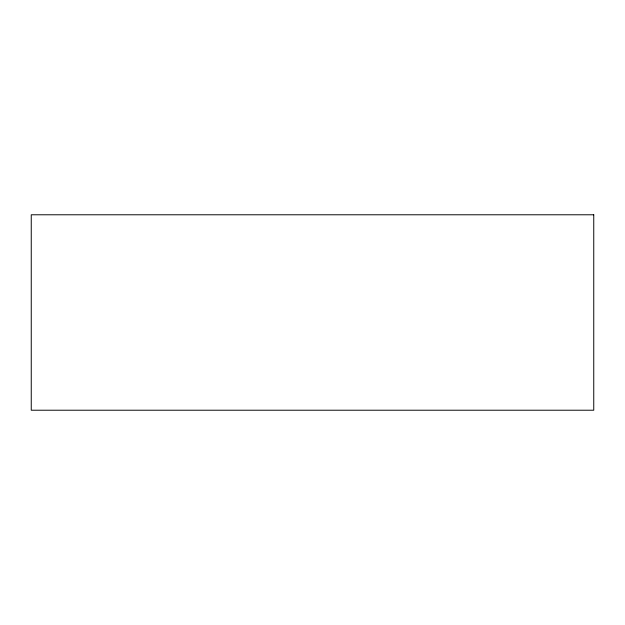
<?xml version="1.0" encoding="UTF-8"?>
<svg xmlns="http://www.w3.org/2000/svg" width="625" height="625" viewBox="0 0 625 625"><rect width="100%" height="100%" fill="white"/><g stroke="black" fill="none" stroke-linecap="round" stroke-linejoin="round"><path stroke-width="0.94" d="M593.75 214.781L31.25 214.781L31.25 410.219L593.75 410.219L593.75 214.781"/></g></svg>
